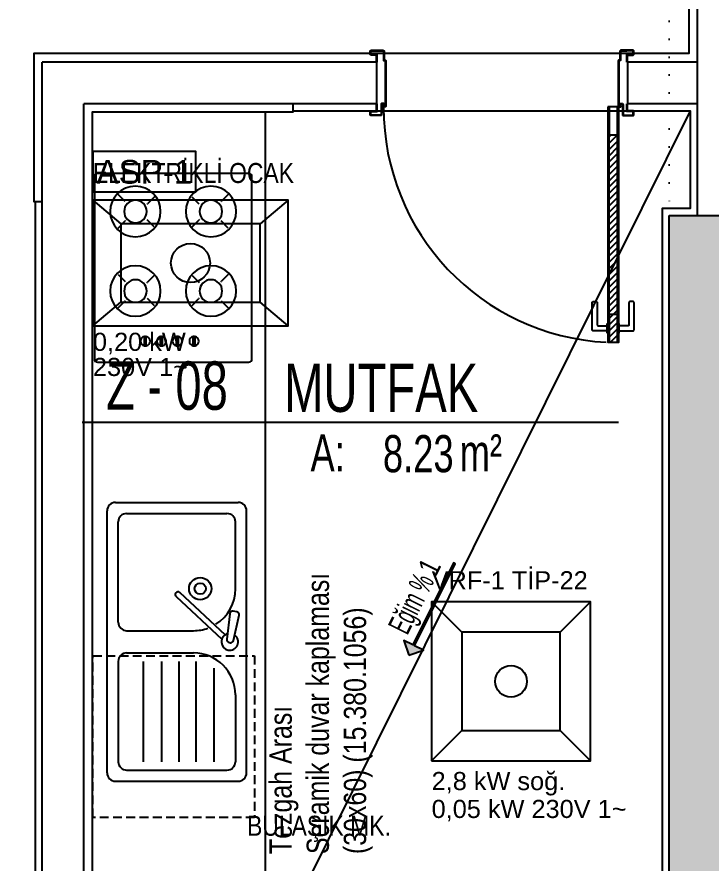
# Model space of a CAD drawing. Header units: inches. Extents: x 21 to 32698, y 13 to 3712.
# Drawn here: x 4382.7 to 4631.8, y 1119.8 to 1423.3 of the extents above; entities that cross this region are included whole.
import ezdxf
from ezdxf.enums import TextEntityAlignment as Align

# ---------------------------------------------------------------- set-up
doc = ezdxf.new("R2010")
doc.units = ezdxf.units.IN
doc.header["$MEASUREMENT"] = 0
doc.set_wipeout_variables(frame=1)
doc.linetypes.add('DOT', pattern=[6.35, 0, -6.35])
doc.linetypes.add('IMPORT-HIDDEN2', pattern=[47.625, 31.75, -15.875])
for name, color, linetype in [('MEK-ELK-ETIKET', 7, 'Continuous'), ('MEK-ELK-GUC', 6, 'Continuous'), ('MEK-ELK-HVL', 3, 'Continuous'), ('MEK-ELK-VRF-IC', 4, 'Continuous')]:
    doc.layers.add(name, color=color, linetype=linetype)
for name, color, linetype, lineweight in [('Z_MİM_-KM-AREA-IDEN', 8, 'Continuous', 25), ('Z_MİM_-KM-BEAM-RAY', 8, 'DOT', 25), ('Z_MİM_-KM-CERAMIC-09', 8, 'Continuous', 25), ('Z_MİM_-KM-DOOR', 8, 'Continuous', 25), ('Z_MİM_-KM-DOOR-1', 8, 'Continuous', 25), ('Z_MİM_-KM-DOOR-FRAM', 8, 'Continuous', 25), ('Z_MİM_-KM-ELECTRIC', 8, 'Continuous', 25), ('Z_MİM_-KM-PATTERN-00', 8, 'Continuous', 25), ('Z_MİM_-KM-PATTERN-STRC', 8, 'Continuous', 25), ('Z_MİM_-KM-RAY-1', 8, 'IMPORT-HIDDEN2', 25), ('Z_MİM_-KM-Silik tarama', 8, 'Continuous', 25), ('Z_MİM_-KM-STRC-CONCRETE', 8, 'Continuous', 25), ('Z_MİM_-KM-TEXT', 8, 'Continuous', 25), ('Z_MİM_-KM-TEXT-DETAIL', 8, 'Continuous', 25), ('Z_MİM_-KM-TEXT-DETL', 8, 'Continuous', 25), ('Z_MİM_-KM-VITRF', 8, 'Continuous', 25), ('Z_MİM_-KM-WALL', 8, 'Continuous', 25), ('Z_MİM_-KM-WALL-PL', 8, 'Continuous', 25), ('Z_MİM_-KM-WALL-PLASTER', 8, 'Continuous', 25), ('Z_MİM_00', 8, 'Continuous', 25)]:
    doc.layers.add(name, color=color, linetype=linetype, lineweight=lineweight)
doc.styles.add('-KM-OLCU', font='ARIALN.TTF')
doc.styles.add('Arial Narrow', font='ARIALN.TTF', dxfattribs={"height": 8})
doc.styles.add('Arial_4', font='arial.ttf', dxfattribs={"height": 10})
doc.styles.add('MAH', font='arial.ttf', dxfattribs={"width": 0.8, "height": 17.5})
doc.styles.add('mahal listesi', font='micross.ttf', dxfattribs={"width": 0.8, "height": 20})
doc.styles.add('MEK_ELK', font='arial.ttf')

# ---------------------------------------------------------------- blocks, each defined once
blk = doc.blocks.new('-KM_Kolon_ZK')
at = {"layer": 'Z_MİM_-KM-PATTERN-STRC'}
blk.add_hatch(color=256, dxfattribs=at).paths.add_polyline_path([(1285, 370), (1310, 370), (1310, 0), (1285, 0)], flags=0)
at = {"layer": 'Z_MİM_-KM-STRC-CONCRETE'}
blk.add_lwpolyline([(1285, 370), (1310, 370), (1310, 0), (1285, 0)], close=True, dxfattribs=at)
blk = doc.blocks.new('*U169')
for p, q in [((65.63, 0.02), (0.22, 0.02)), ((-0.89, -1.09), (-0.89, -55.41)), ((66.74, -55.41), (66.74, -1.09)), ((6.53, -8.38), (9.07, -10.91)), ((18.65, -8.5), (16.11, -11.03)), ((35.3, -8.5), (37.83, -11.03)), ((47.41, -8.38), (44.87, -10.91)), ((9.19, -11.04), (9.07, -10.91)), ((15.99, -11.16), (16.11, -11.03)), ((37.96, -11.16), (37.83, -11.03)), ((44.75, -11.04), (44.87, -10.91)), ((7.43, -21.53), (9.97, -18.99)), ((10.09, -18.87), (9.97, -18.99)), ((15.61, -18.78), (15.73, -18.9)), ((18.27, -21.44), (15.73, -18.9)), ((35.67, -21.44), (38.21, -18.9)), ((38.33, -18.78), (38.21, -18.9)), ((43.85, -18.87), (43.97, -18.99)), ((46.51, -21.53), (43.97, -18.99)), ((57.5, -21.05), (57.5, -20.37)), ((60.92, -21.05), (60.92, -20.37)), ((57.5, -27.07), (57.5, -26.39)), ((60.92, -27.07), (60.92, -26.39)), ((57.5, -32.76), (57.5, -32.07)), ((60.92, -32.76), (60.92, -32.07)), ((7.43, -34.97), (9.97, -37.5)), ((18.27, -35.05), (15.73, -37.59)), ((35.67, -35.05), (38.21, -37.59)), ((46.51, -34.97), (43.97, -37.5)), ((10.09, -37.63), (9.97, -37.5)), ((15.61, -37.71), (15.73, -37.59)), ((38.33, -37.71), (38.21, -37.59)), ((43.85, -37.63), (43.97, -37.5)), ((57.5, -38.57), (57.5, -37.89)), ((60.92, -38.57), (60.92, -37.89)), ((9.19, -45.46), (9.07, -45.58)), ((15.99, -45.34), (16.11, -45.46)), ((18.65, -48), (16.11, -45.46)), ((35.3, -48), (37.83, -45.46)), ((37.96, -45.34), (37.83, -45.46)), ((44.75, -45.46), (44.87, -45.58)), ((6.53, -48.12), (9.07, -45.58)), ((47.41, -48.12), (44.87, -45.58)), ((0.22, -56.52), (65.63, -56.52))]:
    blk.add_line(p, q)
for points in [[(60.92, -20.37), (58.07, -20.37), (57.5, -20.37)], [(57.51, -21.05), (57.5, -21.05)], [(60.92, -21.05), (58.07, -21.05), (57.51, -21.05)], [(60.92, -26.39), (58.07, -26.39), (57.5, -26.39)], [(57.51, -27.07), (57.5, -27.07)], [(60.92, -27.07), (58.07, -27.07), (57.51, -27.07)], [(60.92, -32.07), (58.07, -32.07), (57.5, -32.07)], [(57.51, -32.76), (57.5, -32.76)], [(60.92, -32.76), (58.07, -32.76), (57.51, -32.76)], [(60.92, -37.89), (58.07, -37.89), (57.5, -37.89)], [(57.51, -38.57), (57.5, -38.57)], [(60.92, -38.57), (58.07, -38.57), (57.51, -38.57)]]:
    blk.add_lwpolyline(points)
for centre, radius, start, end in [((0.22, -1.09), 1.11, 90, 180), ((65.63, -1.09), 1.11, 0, 90), ((12.71, -14.7), 9.06, 180.0006, 180), ((41.24, -14.7), 9.06, 0, 359.9994), ((59.19, -20.74), 1.71, 171.4126, 180), ((59.19, -20.74), 1.71, 180, 188.5874), ((59.19, -26.76), 1.71, 171.4126, 180), ((59.19, -26.76), 1.71, 180, 188.5874), ((12.71, -41.8), 9.06, 180, 179.9994), ((41.24, -41.8), 9.06, 0.0006, 0), ((59.19, -32.44), 1.71, 171.4126, 180), ((59.19, -32.44), 1.71, 180, 188.5874), ((59.19, -38.26), 1.71, 171.4126, 180), ((59.19, -38.26), 1.71, 180, 188.5874), ((0.22, -55.41), 1.11, 180, 270), ((65.63, -55.41), 1.11, 270, 0)]:
    blk.add_arc(centre, radius, start, end)
at = {"layer": 'Z_MİM_-KM-Silik tarama'}
for centre, radius, start, end in [((12.71, -14.7), 4.05, 180.0006, 180), ((41.24, -14.7), 4.05, 0, 359.9994), ((59.19, -20.74), 1.71, 190.5439, 349.4443), ((59.19, -20.74), 1.71, 12.5956, 167.3748), ((59.19, -26.76), 1.71, 190.5439, 349.4443), ((59.19, -26.76), 1.71, 12.5956, 167.3748), ((59.19, -32.44), 1.71, 190.5439, 349.4443), ((59.19, -32.44), 1.71, 12.5956, 167.3748), ((12.71, -41.8), 4.05, 180, 179.9994), ((41.24, -41.8), 4.05, 0.0006, 0), ((59.19, -38.26), 1.71, 190.5439, 349.4443), ((59.19, -38.26), 1.71, 12.5956, 167.3748)]:
    blk.add_arc(centre, radius, start, end, dxfattribs=at)
blk = doc.blocks.new('*U171')
for p, q in [((-16, -2.92), (-110, -2.92)), ((-113, -49.92), (-113, -5.92)), ((-63.45, -7.59), (-72.51, -5.54)), ((-13, -49.92), (-13, -5.92)), ((-82, -6.92), (-106, -6.92)), ((-73.72, -6.34), (-73.96, -7.72)), ((-73.09, -8.88), (-63.9, -10.01)), ((-62.8, -9.24), (-62.7, -8.78)), ((-44, -6.92), (-20, -6.92)), ((-109, -45.92), (-109, -9.92)), ((-65.4, -10.41), (-80.66, -26.84)), ((-79.2, -28.2), (-63.94, -11.77)), ((-17, -45.92), (-17, -9.92)), ((-67, -45.92), (-67, -21.92)), ((-59, -45.92), (-59, -21.92)), ((-70, -48.92), (-106, -48.92)), ((-56, -48.92), (-20, -48.92)), ((-16, -52.92), (-110, -52.92))]:
    blk.add_line(p, q)
for centre, radius, start, end in [((-110, -5.92), 3, 90, 180), ((-16, -5.92), 3, 360, 90), ((-16, -5.92), 3, 360, 90), ((-72.73, -6.51), 1, 77.2564, 170.1183), ((-63, -8.92), 3, 196.3436, 143.3494), ((-106, -9.92), 3, 90, 180), ((-82, -21.92), 15, 32.3267, 90), ((-72.97, -7.89), 1, 170.1183, 262.9815), ((-63.67, -8.56), 1, 347.2564, 77.2564), ((-44, -21.92), 15, 90, 180), ((-20, -9.92), 3, 360, 90), ((-63.78, -9.02), 1, 262.9815, 347.2564), ((-82, -21.92), 15, 360, 20.0339), ((-79.93, -27.52), 1, 137.119, 317.119), ((-106, -45.92), 3, 180, 270), ((-70, -45.92), 3, 270, 360), ((-56, -45.92), 3, 180, 270), ((-20, -45.92), 3, 270, 360), ((-110, -49.92), 3, 180, 270), ((-16, -49.92), 3, 270, 360)]:
    blk.add_arc(centre, radius, start, end)
at = {"layer": 'Z_MİM_-KM-RAY-1', "ltscale": 0.1}
blk.add_lwpolyline([(0, -58), (-58, -58), (-58, 0), (0, 0)], close=True, dxfattribs=at)
at = {"layer": 'Z_MİM_-KM-Silik tarama'}
for p, q in [((-53.58, -14.69), (-20, -14.69)), ((-56, -21.04), (-20, -21.04)), ((-56, -27.16), (-20, -27.16)), ((-56, -33.36), (-20, -33.36)), ((-56, -40.03), (-20, -40.03))]:
    blk.add_line(p, q, dxfattribs=at)
for radius in [4, 2]:
    blk.add_circle((-82.07, -19.52), radius, dxfattribs=at)
at = {"layer": 'Z_MİM_-KM-TEXT-DETAIL', "color": 7, "insert": (-0.63, -2.71), "char_height": 7.1737, "attachment_point": 1, "rotation": 90, "style": '-KM-OLCU'}
blk.add_mtext_dynamic_manual_height_columns('BULAŞIK MK.', width=76.6472, gutter_width=12.5, heights=[0], dxfattribs=at)
blk = doc.blocks.new('*U175')
at = {"layer": 'Z_MİM_-KM-PATTERN-00'}
h = blk.add_hatch(dxfattribs=at)
h.set_pattern_fill('ANSI31', color=256, scale=0.5, angle=180, style=0)
h.set_pattern_definition([(45, (0, 0), (-1.122532, 1.122532), [])])
h.paths.add_polyline_path([(-93.4, 11.1), (-93.4, 85.48), (-96.4, 85.48), (-96.4, 11.1)])
at = {"layer": 'Z_MİM_-KM-DOOR-1'}
for p, q in [((-96.9, 82.21), (-97.08, 82.21)), ((-97.08, 82.21), (-97.08, 78.75)), ((-92.9, 82.21), (-92.72, 82.21)), ((-92.72, 82.21), (-92.72, 78.75)), ((-97.08, 78.75), (-96.9, 78.75)), ((-92.72, 78.75), (-92.9, 78.75)), ((-96.4, 75.48), (-96.4, 11.1)), ((-93.4, 75.48), (-93.4, 11.1))]:
    blk.add_line(p, q, dxfattribs=at)
blk.add_lwpolyline([(-96.4, 85.48), (-96.4, 75.48), (-93.4, 75.48), (-93.4, 85.48)], close=True, dxfattribs=at)
for points in [[(-97.08, 81.39), (-102, 81.39, 0.414214), (-102.36, 81.03), (-102.36, 71.29, 0.414214), (-102, 70.92), (-100.91, 70.92, 0.414214), (-100.54, 71.29), (-100.54, 79.21, -0.414214), (-100.18, 79.57), (-97.08, 79.57)], [(-92.72, 81.39), (-87.71, 81.39, -0.414214), (-87.35, 81.03), (-87.35, 71.29, -0.414214), (-87.71, 70.92), (-88.8, 70.92, -0.414214), (-89.17, 71.29), (-89.17, 79.21, 0.414214), (-89.53, 79.57), (-92.72, 79.57)]]:
    blk.add_lwpolyline(points, format="xyb", dxfattribs=at)
blk.add_wipeout([(-10, 3.5), (-10, -18.5), (-99.8, -18.7), (-99.8, 3.7)])
for points in [[(-92.9, 1.1), (-92.9, 85.48), (-96.9, 85.48), (-96.9, 1.1)], [(-96.4, 11.1), (-96.4, 1.1), (-93.4, 1.1), (-93.4, 11.1)]]:
    blk.add_lwpolyline(points, close=True, dxfattribs=at)
for points in [[(-100, -15), (-100, -17.5), (-102, -17.5, 0.414214), (-102.3, -17.8), (-102.3, -18.9, 0.414214), (-102, -19.2), (-97.6, -19.2, 0.414214), (-97.3, -18.9), (-97.3, -15.7), (-96.95, -15.7, 0.414214), (-96.7, -15.45), (-96.7, 0.9, 0.414214), (-96.9, 1.1), (-97.48, 1.1, 0.458526), (-97.58, 0.99), (-97.47, 0.21, -0.458526), (-97.57, 0.1), (-98.1, 0.1, -0.414214), (-98.2, 0.2), (-98.2, 3.9, 0.414214), (-98.5, 4.2), (-102, 4.2, 0.414214), (-102.3, 3.9), (-102.3, 2.8, 0.414214), (-102, 2.5), (-101.2, 2.5), (-100, 2.5), (-100, 0), (-100, 0)], [(-99.8, -15), (-99.8, -17.7), (-102, -17.7, 0.414214), (-102.1, -17.8), (-102.1, -18.9, 0.414214), (-102, -19), (-97.6, -19, 0.414214), (-97.5, -18.9), (-97.5, -15.5), (-96.95, -15.5, 0.414214), (-96.9, -15.45), (-96.9, 0.9), (-97.37, 0.9), (-97.27, 0.24, -0.458526), (-97.57, -0.1), (-98.1, -0.1, -0.414214), (-98.4, 0.2), (-98.4, 3.9, 0.414214), (-98.5, 4), (-102, 4, 0.414214), (-102.1, 3.9), (-102.1, 2.8, 0.414214), (-102, 2.7), (-101.2, 2.7), (-99.8, 2.7), (-99.8, 0)], [(-10, -15), (-10, -17.5), (-8, -17.5, -0.414214), (-7.7, -17.8), (-7.7, -18.9, -0.414214), (-8, -19.2), (-12.4, -19.2, -0.414214), (-12.7, -18.9), (-12.7, -15.7), (-13.05, -15.7, -0.414214), (-13.3, -15.45), (-13.3, 0.9, -0.414214), (-13.1, 1.1), (-12.52, 1.1, -0.458526), (-12.42, 0.99), (-12.53, 0.21, 0.458526), (-12.43, 0.1), (-11.9, 0.1, 0.414214), (-11.8, 0.2), (-11.8, 3.9, -0.414214), (-11.5, 4.2), (-8, 4.2, -0.414214), (-7.7, 3.9), (-7.7, 2.8, -0.414214), (-8, 2.5), (-8.8, 2.5), (-10, 2.5), (-10, 0), (-10, 0)], [(-10.2, -15), (-10.2, -17.7), (-8, -17.7, -0.414214), (-7.9, -17.8), (-7.9, -18.9, -0.414214), (-8, -19), (-12.4, -19, -0.414214), (-12.5, -18.9), (-12.5, -15.5), (-13.05, -15.5, -0.414214), (-13.1, -15.45), (-13.1, 0.9), (-12.63, 0.9), (-12.73, 0.24, 0.458526), (-12.43, -0.1), (-11.9, -0.1, 0.414214), (-11.6, 0.2), (-11.6, 3.9, -0.414214), (-11.5, 4), (-8, 4, -0.414214), (-7.9, 3.9), (-7.9, 2.8, -0.414214), (-8, 2.7), (-8.8, 2.7), (-10.2, 2.7), (-10.2, 0)]]:
    blk.add_lwpolyline(points, format="xyb", dxfattribs=at)
at = {"layer": 'Z_MİM_-KM-DOOR-FRAM', "ltscale": 0.2}
blk.add_arc((-96.64, 1.46), 84.12, 359.8658, 87.1161, dxfattribs=at)
at = {"layer": 'Z_MİM_-KM-WALL'}
for p, q in [((-100, -15), (-100, 0)), ((-10, -15), (-10, 0))]:
    blk.add_line(p, q, dxfattribs=at)
blk = doc.blocks.new('-KM_Kiriş İzi_ZK')
at = {"layer": 'Z_MİM_-KM-BEAM-RAY'}
blk.add_line((1285, 530), (1285, 370), dxfattribs=at)
blk = doc.blocks.new('*U121')
blk.add_line((0, 0), (192.45, 0))
at = {"color": 7, "style": 'MAH', "width": 0.6}
blk.add_text('-', height=17.07, dxfattribs=at).set_placement((25.99, 13.11), align=Align.MIDDLE_CENTER)
at = {"color": 7, "style": 'Arial_4', "width": 0.7}
for s, p in [('A:', (81.91, -17.69)), ('m² ', (135.42, -17.69))]:
    blk.add_text(s, height=13.333, dxfattribs=at).set_placement(p)
for tag, p in [('K', (8.57, 13.11)), ('00', (33.43, 13.11)), ('MAHALADI', (72.42, 12.35))]:
    blk.add_attdef(tag, text='', height=17.33, dxfattribs=at).set_placement(p, align=Align.MIDDLE_LEFT)
blk.add_attdef('27.00', text='', height=13.33, dxfattribs=at).set_placement((133.25, -11.29), align=Align.MIDDLE_RIGHT)
blk = doc.blocks.new('A$C25ED71EF')
at = {"layer": 'Z_MİM_-KM-TEXT', "color": 7, "insert": (-9.44, 30.2), "char_height": 20, "width": 264.1267, "attachment_point": 1, "style": 'mahal listesi'}
blk.add_mtext('\\A1;Tezgah Arası \\PSeramik duvar kaplaması (30x60) (15.380.1056)', dxfattribs=at)
blk = doc.blocks.new('*U231')
at = {"layer": 'Z_MİM_-KM-PATTERN-00'}
h = blk.add_hatch(color=256, dxfattribs=at)
h.dxf.hatch_style = 1
h.paths.add_polyline_path([(77.47, 3.94), (73.53, 7.87), (73.53, 4.29), (40.7, 4.29), (40.7, 3.58), (73.53, 3.58), (73.53, 0)])
at = {"linetype": 'Continuous'}
blk.add_lwpolyline([(77.47, 3.94), (73.53, 7.87), (73.53, 4.29), (40.7, 4.29), (40.7, 3.58), (73.53, 3.58), (73.53, 0)], close=True, dxfattribs=at)
at = {"color": 7, "style": '-KM-OLCU'}
blk.add_attdef('E', (48.18, 0.21), '', height=7.5, rotation=180, dxfattribs=at)
at = {"layer": 'Z_MİM_-KM-TEXT', "color": 7, "style": 'Arial Narrow', "width": 0.7}
blk.add_text('Eğim %%%', height=8, rotation=180, dxfattribs=at).set_placement((71.51, 0.42))
blk = doc.blocks.new('MEK_DAVLUMBAZ')
for p, q in [((-35, 22.5), (-25, 14)), ((35, 22.5), (25, 14)), ((-35, -22.5), (-25, -14)), ((35, -22.5), (25, -14))]:
    blk.add_line(p, q)
for points in [[(-35, -22.5), (35, -22.5), (35, 22.5), (-35, 22.5)], [(-25, -14), (25, -14), (25, 14), (-25, 14)]]:
    blk.add_lwpolyline(points, close=True)
blk.add_circle((0, 0), 7)
blk = doc.blocks.new('MEK_VRF_KASET_570')
for p, q in [((-28.5, 28.5), (-17.67, 17.67)), ((28.5, 28.5), (17.67, 17.67)), ((-28.5, -28.5), (-17.67, -17.67)), ((28.5, -28.5), (17.67, -17.67))]:
    blk.add_line(p, q)
for points in [[(-28.5, -28.5), (28.5, -28.5), (28.5, 28.5), (-28.5, 28.5)], [(-17.67, -17.67), (17.67, -17.67), (17.67, 17.67), (-17.67, 17.67)]]:
    blk.add_lwpolyline(points, close=True)
blk.add_circle((0, 0), 5.7)

msp = doc.modelspace()

# ---------------------------------------------------------------- linework, layer by layer
at = {"layer": 'MEK-ELK-HVL'}
msp.add_lwpolyline([(4410, 1360.5), (4446.9, 1360.5), (4446.9, 1374.95), (4410, 1374.95)], close=True, dxfattribs=at)
at = {"layer": 'Z_MİM_-KM-CERAMIC-09'}
msp.add_lwpolyline([(4481.76, 1392.08), (4481.76, 1389.08), (4409.76, 1389.08), (4409.76, 1082.08), (4406.76, 1082.08)], dxfattribs=at)
at = {"layer": 'Z_MİM_-KM-VITRF', "ltscale": 0.5}
msp.add_lwpolyline([(4471.76, 1389.08), (4471.76, 1082.08), (4409.76, 1082.08)], dxfattribs=at)
at = {"layer": 'Z_MİM_-KM-WALL'}
for p, q in [((4391.76, 1002.08), (4391.76, 1407.08)), ((4406.76, 1002.08), (4406.76, 1392.08))]:
    msp.add_line(p, q, dxfattribs=at)
at = {"layer": 'Z_MİM_-KM-WALL-PL'}
for p, q in [((4626.76, 1512.08), (4626.76, 1352.08)), ((4626.76, 1407.08), (4391.76, 1407.08)), ((4626.76, 1392.08), (4406.76, 1392.08))]:
    msp.add_line(p, q, dxfattribs=at)
at = {"layer": 'Z_MİM_-KM-WALL-PLASTER'}
msp.add_lwpolyline([(4389.26, 1357.08), (4389.26, 1004.58), (3999.26, 1004.58), (3999.26, 1029.58), (3894.26, 1029.58), (3894.26, 1004.58), (3729.26, 1004.58), (3729.26, 1644.58), (3844.26, 1644.58), (3844.26, 1634.58), (3999.26, 1634.58), (3999.26, 1644.58), (4391.76, 1644.58)], dxfattribs=at)

# ---------------------------------------------------------------- block references
at = {"layer": 'MEK-ELK-HVL'}
msp.add_blockref('MEK_DAVLUMBAZ', (4445, 1335), dxfattribs=at)
at = {"layer": 'MEK-ELK-VRF-IC'}
msp.add_blockref('MEK_VRF_KASET_570', (4560, 1185), dxfattribs=at)
at = {"layer": 'Z_MİM_-KM-AREA-IDEN'}
msp.add_blockref('*U121', (4406.14, 1277.94), dxfattribs=at).add_auto_attribs({'27.00': '8.23', '00': '08', 'K': 'Z', 'MAHALADI': 'MUTFAK'})
at = {"layer": 'Z_MİM_-KM-ELECTRIC', "rotation": 270}
msp.add_blockref('*U169', (4467.03, 1366.2), dxfattribs=at)
at = {"layer": 'Z_MİM_-KM-STRC-CONCRETE'}
msp.add_blockref('-KM_Kolon_ZK', (3331.76, 982.08), dxfattribs=at)
at = {"layer": 'Z_MİM_-KM-TEXT-DETL', "xscale": 0.4000000000000039, "yscale": 0.4000000000000039, "zscale": 0.4000000000000039, "rotation": 90}
msp.add_blockref('A$C25ED71EF', (4485.41, 1126.84), dxfattribs=at)
at = {"layer": 'Z_MİM_-KM-VITRF', "ltscale": 0.5, "rotation": 270}
msp.add_blockref('*U171', (4468.01, 1136.17), dxfattribs=at)
at = {"layer": 'Z_MİM_00', "rotation": 243.5816395350281}
msp.add_blockref('*U231', (4554.22, 1265.49), dxfattribs=at).add_auto_attribs({'E': '1'})

# ---------------------------------------------------------------- texts
at = {"layer": 'MEK-ELK-ETIKET', "style": 'MEK_ELK'}
msp.add_text('ASP-1', height=8.5, dxfattribs=at).set_placement((4428.45, 1367.72), align=Align.MIDDLE_CENTER)
for s, p in [('VRF-1 TİP-22', (4531.5, 1218)), ('2,8 kW soğ.', (4531.5, 1146))]:
    msp.add_text(s, height=6.5, dxfattribs=at).set_placement(p)
at = {"layer": 'MEK-ELK-GUC', "style": 'MEK_ELK'}
for s, p in [('0,20 kW', (4410, 1303.5)), ('230V 1~', (4410, 1294.5)), ('0,05 kW 230V 1~', (4531.5, 1136))]:
    msp.add_text(s, height=6.5, dxfattribs=at).set_placement(p)
at = {"layer": 'Z_MİM_-KM-TEXT-DETAIL', "color": 7, "insert": (4409.98, 1370.87), "char_height": 7.1737, "attachment_point": 1, "style": '-KM-OLCU'}
msp.add_mtext_dynamic_manual_height_columns('ELEKTRİKLİ OCAK', width=163.2199, gutter_width=12.5, heights=[0], dxfattribs=at)

# ---------------------------------------------------------------- next in the draw order: block references
at = {"layer": 'Z_MİM_-KM-DOOR', "ltscale": 1.5, "rotation": 180}
msp.add_blockref('*U175', (4501.76, 1392.08), dxfattribs=at)

# ---------------------------------------------------------------- next in the draw order: linework, layer by layer
at = {"layer": 'Z_MİM_-KM-CERAMIC-09'}
msp.add_lwpolyline([(4391.76, 1647.08), (4391.76, 1644.08), (4613.76, 1644.08), (4613.76, 1509.08), (4623.76, 1509.08), (4623.76, 1410.08), (4388.76, 1410.08), (4388.76, 1357.08), (4391.76, 1357.08)], dxfattribs=at)
at = {"layer": 'Z_MİM_-KM-PATTERN-00'}
msp.add_lwpolyline([(4624.26, 1389.58), (4485.79, 1110.86)], dxfattribs=at)
at = {"layer": 'Z_MİM_-KM-WALL-PLASTER'}
msp.add_lwpolyline([(4481.76, 1389.58), (4624.26, 1389.58), (4624.26, 1354.58), (4614.26, 1354.58), (4614.26, 1004.58), (4409.26, 1004.58), (4409.26, 1082.08)], dxfattribs=at)

# ---------------------------------------------------------------- next in the draw order: block references
at = {"layer": 'Z_MİM_-KM-BEAM-RAY'}
msp.add_blockref('-KM_Kiriş İzi_ZK', (3331.71, 982.08), dxfattribs=at)

doc.saveas('drawing.dxf')
